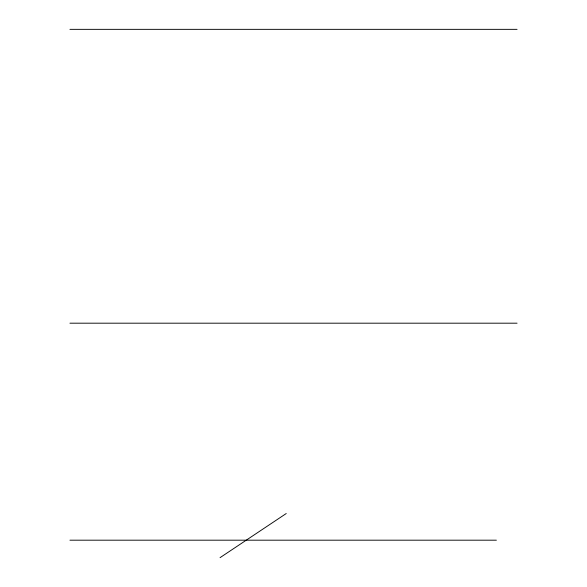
<?xml version="1.0" encoding="UTF-8"?>
<svg xmlns="http://www.w3.org/2000/svg" width="587" height="587" viewBox="0 0 587 587"><rect width="100%" height="100%" fill="white"/><g stroke="black" fill="none" stroke-linecap="round" stroke-linejoin="round"><path stroke-width="0.88" d="M220.052 557.65L286.236 513.53M69.934 29.35L517.066 29.35M69.934 323.188L517.066 323.188M69.934 540.187L496.382 540.187"/></g></svg>
